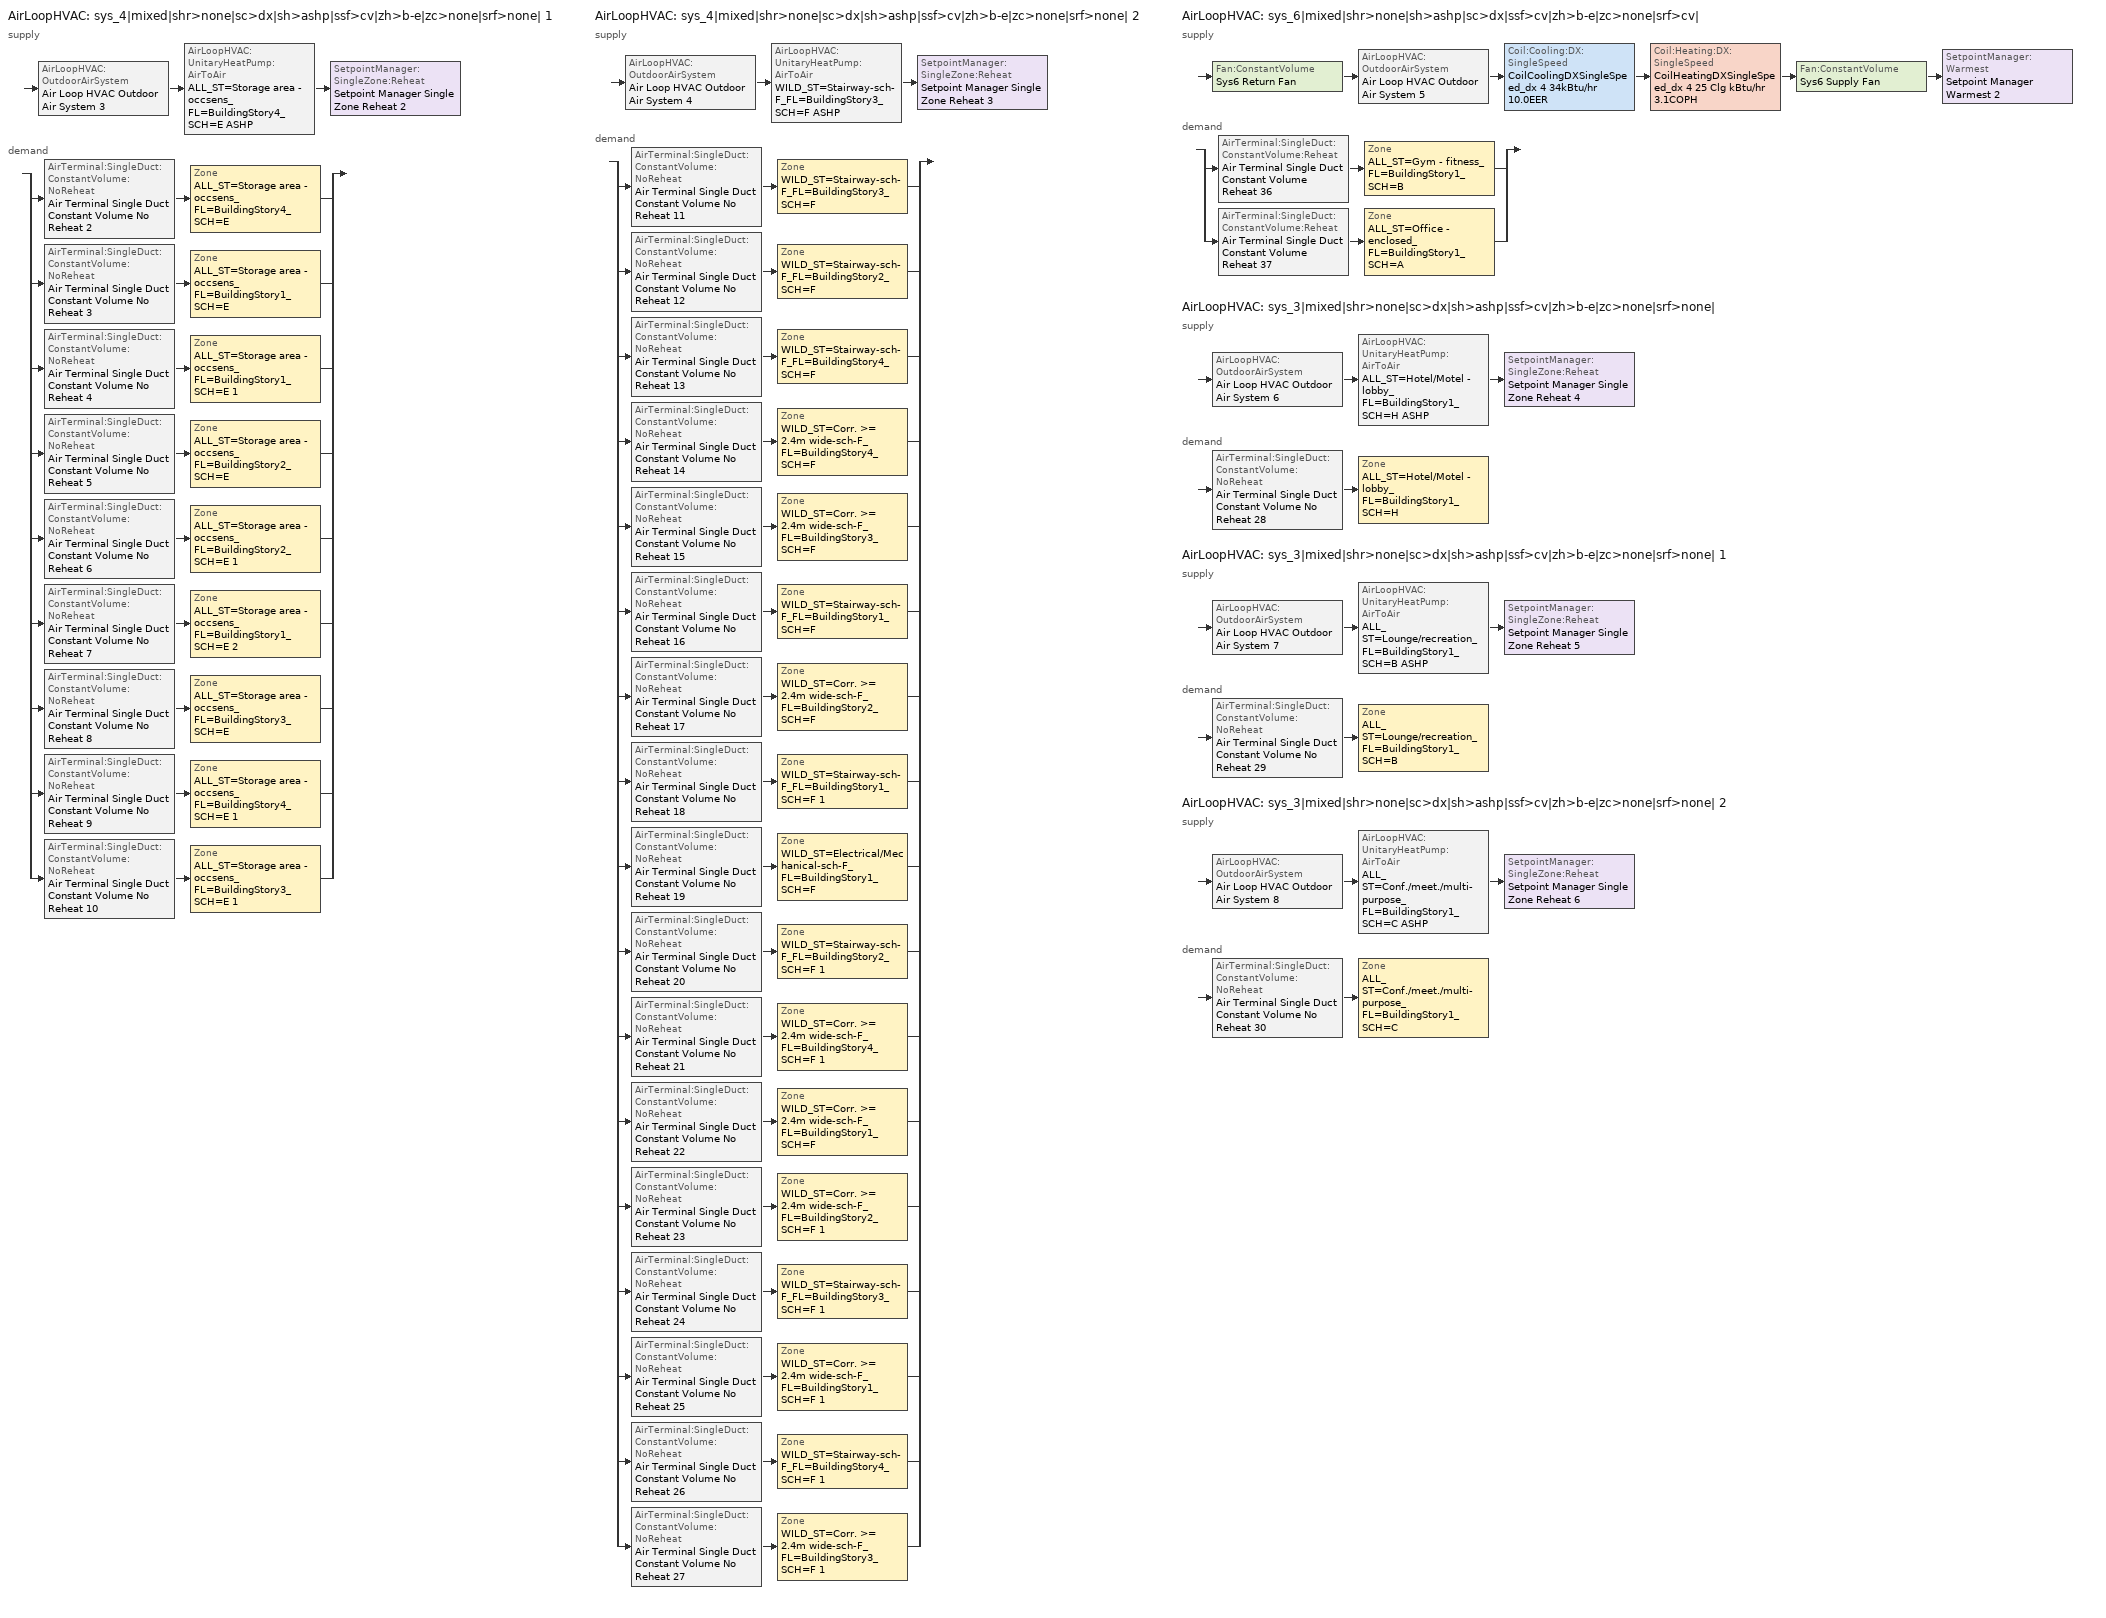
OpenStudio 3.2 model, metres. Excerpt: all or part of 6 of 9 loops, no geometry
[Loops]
AirLoopHVAC 'sys_4|mixed|shr>none|sc>dx|sh>ashp|ssf>cv|zh>b-e|zc>none|srf>none| 1'
 supply: AirLoopHVAC:OutdoorAirSystem 'Air Loop HVAC Outdoor Air System 3' > AirLoopHVAC:UnitaryHeatPump:AirToAir 'ALL_ST=Storage area - occsens_FL=BuildingStory4_SCH=E ASHP' > SetpointManager:SingleZone:Reheat 'Setpoint Manager Single Zone Reheat 2'
 demand: split
  | AirTerminal:SingleDuct:ConstantVolume:NoReheat 'Air Terminal Single Duct Constant Volume No Reheat 2' > Zone 'ALL_ST=Storage area - occsens_FL=BuildingStory4_SCH=E'
  | AirTerminal:SingleDuct:ConstantVolume:NoReheat 'Air Terminal Single Duct Constant Volume No Reheat 3' > Zone 'ALL_ST=Storage area - occsens_FL=BuildingStory1_SCH=E'
  | AirTerminal:SingleDuct:ConstantVolume:NoReheat 'Air Terminal Single Duct Constant Volume No Reheat 4' > Zone 'ALL_ST=Storage area - occsens_FL=BuildingStory1_SCH=E 1'
  | AirTerminal:SingleDuct:ConstantVolume:NoReheat 'Air Terminal Single Duct Constant Volume No Reheat 5' > Zone 'ALL_ST=Storage area - occsens_FL=BuildingStory2_SCH=E'
  | AirTerminal:SingleDuct:ConstantVolume:NoReheat 'Air Terminal Single Duct Constant Volume No Reheat 6' > Zone 'ALL_ST=Storage area - occsens_FL=BuildingStory2_SCH=E 1'
  | AirTerminal:SingleDuct:ConstantVolume:NoReheat 'Air Terminal Single Duct Constant Volume No Reheat 7' > Zone 'ALL_ST=Storage area - occsens_FL=BuildingStory1_SCH=E 2'
  | AirTerminal:SingleDuct:ConstantVolume:NoReheat 'Air Terminal Single Duct Constant Volume No Reheat 8' > Zone 'ALL_ST=Storage area - occsens_FL=BuildingStory3_SCH=E'
  | AirTerminal:SingleDuct:ConstantVolume:NoReheat 'Air Terminal Single Duct Constant Volume No Reheat 9' > Zone 'ALL_ST=Storage area - occsens_FL=BuildingStory4_SCH=E 1'
  | AirTerminal:SingleDuct:ConstantVolume:NoReheat 'Air Terminal Single Duct Constant Volume No Reheat 10' > Zone 'ALL_ST=Storage area - occsens_FL=BuildingStory3_SCH=E 1'
AirLoopHVAC 'sys_4|mixed|shr>none|sc>dx|sh>ashp|ssf>cv|zh>b-e|zc>none|srf>none| 2'
 supply: AirLoopHVAC:OutdoorAirSystem 'Air Loop HVAC Outdoor Air System 4' > AirLoopHVAC:UnitaryHeatPump:AirToAir 'WILD_ST=Stairway-sch-F_FL=BuildingStory3_SCH=F ASHP' > SetpointManager:SingleZone:Reheat 'Setpoint Manager Single Zone Reheat 3'
 demand: split
  | AirTerminal:SingleDuct:ConstantVolume:NoReheat 'Air Terminal Single Duct Constant Volume No Reheat 11' > Zone 'WILD_ST=Stairway-sch-F_FL=BuildingStory3_SCH=F'
  | AirTerminal:SingleDuct:ConstantVolume:NoReheat 'Air Terminal Single Duct Constant Volume No Reheat 12' > Zone 'WILD_ST=Stairway-sch-F_FL=BuildingStory2_SCH=F'
  | AirTerminal:SingleDuct:ConstantVolume:NoReheat 'Air Terminal Single Duct Constant Volume No Reheat 13' > Zone 'WILD_ST=Stairway-sch-F_FL=BuildingStory4_SCH=F'
  | AirTerminal:SingleDuct:ConstantVolume:NoReheat 'Air Terminal Single Duct Constant Volume No Reheat 14' > Zone 'WILD_ST=Corr. >= 2.4m wide-sch-F_FL=BuildingStory4_SCH=F'
  | AirTerminal:SingleDuct:ConstantVolume:NoReheat 'Air Terminal Single Duct Constant Volume No Reheat 15' > Zone 'WILD_ST=Corr. >= 2.4m wide-sch-F_FL=BuildingStory3_SCH=F'
  | AirTerminal:SingleDuct:ConstantVolume:NoReheat 'Air Terminal Single Duct Constant Volume No Reheat 16' > Zone 'WILD_ST=Stairway-sch-F_FL=BuildingStory1_SCH=F'
  | AirTerminal:SingleDuct:ConstantVolume:NoReheat 'Air Terminal Single Duct Constant Volume No Reheat 17' > Zone 'WILD_ST=Corr. >= 2.4m wide-sch-F_FL=BuildingStory2_SCH=F'
  | AirTerminal:SingleDuct:ConstantVolume:NoReheat 'Air Terminal Single Duct Constant Volume No Reheat 18' > Zone 'WILD_ST=Stairway-sch-F_FL=BuildingStory1_SCH=F 1'
  | AirTerminal:SingleDuct:ConstantVolume:NoReheat 'Air Terminal Single Duct Constant Volume No Reheat 19' > Zone 'WILD_ST=Electrical/Mechanical-sch-F_FL=BuildingStory1_SCH=F'
  | AirTerminal:SingleDuct:ConstantVolume:NoReheat 'Air Terminal Single Duct Constant Volume No Reheat 20' > Zone 'WILD_ST=Stairway-sch-F_FL=BuildingStory2_SCH=F 1'
  | AirTerminal:SingleDuct:ConstantVolume:NoReheat 'Air Terminal Single Duct Constant Volume No Reheat 21' > Zone 'WILD_ST=Corr. >= 2.4m wide-sch-F_FL=BuildingStory4_SCH=F 1'
  | AirTerminal:SingleDuct:ConstantVolume:NoReheat 'Air Terminal Single Duct Constant Volume No Reheat 22' > Zone 'WILD_ST=Corr. >= 2.4m wide-sch-F_FL=BuildingStory1_SCH=F'
  | AirTerminal:SingleDuct:ConstantVolume:NoReheat 'Air Terminal Single Duct Constant Volume No Reheat 23' > Zone 'WILD_ST=Corr. >= 2.4m wide-sch-F_FL=BuildingStory2_SCH=F 1'
  | AirTerminal:SingleDuct:ConstantVolume:NoReheat 'Air Terminal Single Duct Constant Volume No Reheat 24' > Zone 'WILD_ST=Stairway-sch-F_FL=BuildingStory3_SCH=F 1'
  | AirTerminal:SingleDuct:ConstantVolume:NoReheat 'Air Terminal Single Duct Constant Volume No Reheat 25' > Zone 'WILD_ST=Corr. >= 2.4m wide-sch-F_FL=BuildingStory1_SCH=F 1'
  | AirTerminal:SingleDuct:ConstantVolume:NoReheat 'Air Terminal Single Duct Constant Volume No Reheat 26' > Zone 'WILD_ST=Stairway-sch-F_FL=BuildingStory4_SCH=F 1'
  | AirTerminal:SingleDuct:ConstantVolume:NoReheat 'Air Terminal Single Duct Constant Volume No Reheat 27' > Zone 'WILD_ST=Corr. >= 2.4m wide-sch-F_FL=BuildingStory3_SCH=F 1'
AirLoopHVAC 'sys_6|mixed|shr>none|sh>ashp|sc>dx|ssf>cv|zh>b-e|zc>none|srf>cv|'
 supply: Fan:ConstantVolume 'Sys6 Return Fan' > AirLoopHVAC:OutdoorAirSystem 'Air Loop HVAC Outdoor Air System 5' > Coil:Cooling:DX:SingleSpeed 'CoilCoolingDXSingleSpeed_dx 4 34kBtu/hr 10.0EER' > Coil:Heating:DX:SingleSpeed 'CoilHeatingDXSingleSpeed_dx 4 25 Clg kBtu/hr 3.1COPH' > Fan:ConstantVolume 'Sys6 Supply Fan' > SetpointManager:Warmest 'Setpoint Manager Warmest 2'
 demand: split
  | AirTerminal:SingleDuct:ConstantVolume:Reheat 'Air Terminal Single Duct Constant Volume Reheat 36' > Zone 'ALL_ST=Gym - fitness_FL=BuildingStory1_SCH=B'
  | AirTerminal:SingleDuct:ConstantVolume:Reheat 'Air Terminal Single Duct Constant Volume Reheat 37' > Zone 'ALL_ST=Office - enclosed_FL=BuildingStory1_SCH=A'
AirLoopHVAC 'sys_3|mixed|shr>none|sc>dx|sh>ashp|ssf>cv|zh>b-e|zc>none|srf>none|'
 supply: AirLoopHVAC:OutdoorAirSystem 'Air Loop HVAC Outdoor Air System 6' > AirLoopHVAC:UnitaryHeatPump:AirToAir 'ALL_ST=Hotel/Motel - lobby_FL=BuildingStory1_SCH=H ASHP' > SetpointManager:SingleZone:Reheat 'Setpoint Manager Single Zone Reheat 4'
 demand: AirTerminal:SingleDuct:ConstantVolume:NoReheat 'Air Terminal Single Duct Constant Volume No Reheat 28' > Zone 'ALL_ST=Hotel/Motel - lobby_FL=BuildingStory1_SCH=H'
AirLoopHVAC 'sys_3|mixed|shr>none|sc>dx|sh>ashp|ssf>cv|zh>b-e|zc>none|srf>none| 1'
 supply: AirLoopHVAC:OutdoorAirSystem 'Air Loop HVAC Outdoor Air System 7' > AirLoopHVAC:UnitaryHeatPump:AirToAir 'ALL_ST=Lounge/recreation_FL=BuildingStory1_SCH=B ASHP' > SetpointManager:SingleZone:Reheat 'Setpoint Manager Single Zone Reheat 5'
 demand: AirTerminal:SingleDuct:ConstantVolume:NoReheat 'Air Terminal Single Duct Constant Volume No Reheat 29' > Zone 'ALL_ST=Lounge/recreation_FL=BuildingStory1_SCH=B'
AirLoopHVAC 'sys_3|mixed|shr>none|sc>dx|sh>ashp|ssf>cv|zh>b-e|zc>none|srf>none| 2'
 supply: AirLoopHVAC:OutdoorAirSystem 'Air Loop HVAC Outdoor Air System 8' > AirLoopHVAC:UnitaryHeatPump:AirToAir 'ALL_ST=Conf./meet./multi-purpose_FL=BuildingStory1_SCH=C ASHP' > SetpointManager:SingleZone:Reheat 'Setpoint Manager Single Zone Reheat 6'
 demand: AirTerminal:SingleDuct:ConstantVolume:NoReheat 'Air Terminal Single Duct Constant Volume No Reheat 30' > Zone 'ALL_ST=Conf./meet./multi-purpose_FL=BuildingStory1_SCH=C'
[Sizing:Zone] Zone Cooling Design Supply Air Temperature Input Method=TemperatureDifference; Zone Cooling Design Supply Air Temperature {C}=14; Zone Cooling Design Supply Air Temperature Difference {deltaC}=11; Zone Heating Design Supply Air Temperature Input Method=TemperatureDifference; Zone Heating Design Supply Air Temperature {C}=40; Zone Heating Design Supply Air Temperature Difference {deltaC}=21; Zone Cooling Design Supply Air Humidity Ratio {kg-H2O/kg-air}=0.0085; Zone Heating Design Supply Air Humidity Ratio {kg-H2O/kg-air}=0.008; Zone Heating Sizing Factor=1.3; Zone Cooling Sizing Factor=1; Cooling Design Air Flow Method=DesignDay; Heating Design Air Flow Method=DesignDay; Account for Dedicated Outdoor Air System=No; Dedicated Outdoor Air System Control Strategy=NeutralSupplyAir; Dedicated Outdoor Air Low Setpoint Temperature for Design {C}=autosize; Dedicated Outdoor Air High Setpoint Temperature for Design {C}=autosize
ALL_ST=Storage area - occsens_FL=BuildingStory4_SCH=E; ALL_ST=Office - enclosed_FL=BuildingStory1_SCH=A; ALL_ST=Storage area - occsens_FL=BuildingStory1_SCH=E; ALL_ST=Storage area - occsens_FL=BuildingStory1_SCH=E 1; ALL_ST=Storage area - occsens_FL=BuildingStory2_SCH=E; ALL_ST=Storage area - occsens_FL=BuildingStory2_SCH=E 1; ALL_ST=Hotel/Motel - lobby_FL=BuildingStory1_SCH=H; ALL_ST=Storage area - occsens_FL=BuildingStory1_SCH=E 2; ALL_ST=Lounge/recreation_FL=BuildingStory1_SCH=B; ALL_ST=Conf./meet./multi-purpose_FL=BuildingStory1_SCH=C; ALL_ST=Storage area - occsens_FL=BuildingStory3_SCH=E; ALL_ST=Storage area - occsens_FL=BuildingStory4_SCH=E 1; ALL_ST=Storage area - occsens_FL=BuildingStory3_SCH=E 1; ALL_ST=Gym - fitness_FL=BuildingStory1_SCH=B; WILD_ST=Stairway-sch-F_FL=BuildingStory3_SCH=F; WILD_ST=Stairway-sch-F_FL=BuildingStory2_SCH=F; WILD_ST=Stairway-sch-F_FL=BuildingStory4_SCH=F; WILD_ST=Corr. >= 2.4m wide-sch-F_FL=BuildingStory4_SCH=F; WILD_ST=Corr. >= 2.4m wide-sch-F_FL=BuildingStory3_SCH=F; WILD_ST=Stairway-sch-F_FL=BuildingStory1_SCH=F; WILD_ST=Corr. >= 2.4m wide-sch-F_FL=BuildingStory2_SCH=F; WILD_ST=Stairway-sch-F_FL=BuildingStory1_SCH=F 1; WILD_ST=Electrical/Mechanical-sch-F_FL=BuildingStory1_SCH=F; WILD_ST=Stairway-sch-F_FL=BuildingStory2_SCH=F 1; WILD_ST=Corr. >= 2.4m wide-sch-F_FL=BuildingStory4_SCH=F 1; WILD_ST=Corr. >= 2.4m wide-sch-F_FL=BuildingStory1_SCH=F; WILD_ST=Corr. >= 2.4m wide-sch-F_FL=BuildingStory2_SCH=F 1; WILD_ST=Stairway-sch-F_FL=BuildingStory3_SCH=F 1; WILD_ST=Corr. >= 2.4m wide-sch-F_FL=BuildingStory1_SCH=F 1; WILD_ST=Stairway-sch-F_FL=BuildingStory4_SCH=F 1; WILD_ST=Corr. >= 2.4m wide-sch-F_FL=BuildingStory3_SCH=F 1
[Zone equipment]
ALL_ST=Storage area - occsens_FL=BuildingStory4_SCH=E: Zone HVAC Baseboard Convective Electric 37, Air Terminal Single Duct Constant Volume No Reheat 2
ALL_ST=Office - enclosed_FL=BuildingStory1_SCH=A: Zone HVAC Baseboard Convective Electric 64, Air Terminal Single Duct Constant Volume Reheat 37
ALL_ST=Storage area - occsens_FL=BuildingStory1_SCH=E: Zone HVAC Baseboard Convective Electric 38, Air Terminal Single Duct Constant Volume No Reheat 3
ALL_ST=Storage area - occsens_FL=BuildingStory1_SCH=E 1: Zone HVAC Baseboard Convective Electric 39, Air Terminal Single Duct Constant Volume No Reheat 4
ALL_ST=Storage area - occsens_FL=BuildingStory2_SCH=E: Zone HVAC Baseboard Convective Electric 40, Air Terminal Single Duct Constant Volume No Reheat 5
ALL_ST=Storage area - occsens_FL=BuildingStory2_SCH=E 1: Zone HVAC Baseboard Convective Electric 41, Air Terminal Single Duct Constant Volume No Reheat 6
ALL_ST=Hotel/Motel - lobby_FL=BuildingStory1_SCH=H: Zone HVAC Baseboard Convective Electric 65, Air Terminal Single Duct Constant Volume No Reheat 28
ALL_ST=Storage area - occsens_FL=BuildingStory1_SCH=E 2: Zone HVAC Baseboard Convective Electric 42, Air Terminal Single Duct Constant Volume No Reheat 7
ALL_ST=Lounge/recreation_FL=BuildingStory1_SCH=B: Zone HVAC Baseboard Convective Electric 66, Air Terminal Single Duct Constant Volume No Reheat 29
ALL_ST=Conf./meet./multi-purpose_FL=BuildingStory1_SCH=C: Zone HVAC Baseboard Convective Electric 67, Air Terminal Single Duct Constant Volume No Reheat 30
ALL_ST=Storage area - occsens_FL=BuildingStory3_SCH=E: Zone HVAC Baseboard Convective Electric 43, Air Terminal Single Duct Constant Volume No Reheat 8
ALL_ST=Storage area - occsens_FL=BuildingStory4_SCH=E 1: Zone HVAC Baseboard Convective Electric 44, Air Terminal Single Duct Constant Volume No Reheat 9
ALL_ST=Storage area - occsens_FL=BuildingStory3_SCH=E 1: Zone HVAC Baseboard Convective Electric 45, Air Terminal Single Duct Constant Volume No Reheat 10
ALL_ST=Gym - fitness_FL=BuildingStory1_SCH=B: Zone HVAC Baseboard Convective Electric 63, Air Terminal Single Duct Constant Volume Reheat 36
WILD_ST=Stairway-sch-F_FL=BuildingStory3_SCH=F: Zone HVAC Baseboard Convective Electric 46, Air Terminal Single Duct Constant Volume No Reheat 11
WILD_ST=Stairway-sch-F_FL=BuildingStory2_SCH=F: Zone HVAC Baseboard Convective Electric 47, Air Terminal Single Duct Constant Volume No Reheat 12
WILD_ST=Stairway-sch-F_FL=BuildingStory4_SCH=F: Zone HVAC Baseboard Convective Electric 48, Air Terminal Single Duct Constant Volume No Reheat 13
WILD_ST=Corr. >= 2.4m wide-sch-F_FL=BuildingStory4_SCH=F: Zone HVAC Baseboard Convective Electric 49, Air Terminal Single Duct Constant Volume No Reheat 14
WILD_ST=Corr. >= 2.4m wide-sch-F_FL=BuildingStory3_SCH=F: Zone HVAC Baseboard Convective Electric 50, Air Terminal Single Duct Constant Volume No Reheat 15
WILD_ST=Stairway-sch-F_FL=BuildingStory1_SCH=F: Zone HVAC Baseboard Convective Electric 51, Air Terminal Single Duct Constant Volume No Reheat 16
WILD_ST=Corr. >= 2.4m wide-sch-F_FL=BuildingStory2_SCH=F: Zone HVAC Baseboard Convective Electric 52, Air Terminal Single Duct Constant Volume No Reheat 17
WILD_ST=Stairway-sch-F_FL=BuildingStory1_SCH=F 1: Zone HVAC Baseboard Convective Electric 53, Air Terminal Single Duct Constant Volume No Reheat 18
WILD_ST=Electrical/Mechanical-sch-F_FL=BuildingStory1_SCH=F: Zone HVAC Baseboard Convective Electric 54, Air Terminal Single Duct Constant Volume No Reheat 19
WILD_ST=Stairway-sch-F_FL=BuildingStory2_SCH=F 1: Zone HVAC Baseboard Convective Electric 55, Air Terminal Single Duct Constant Volume No Reheat 20
WILD_ST=Corr. >= 2.4m wide-sch-F_FL=BuildingStory4_SCH=F 1: Zone HVAC Baseboard Convective Electric 56, Air Terminal Single Duct Constant Volume No Reheat 21
WILD_ST=Corr. >= 2.4m wide-sch-F_FL=BuildingStory1_SCH=F: Zone HVAC Baseboard Convective Electric 57, Air Terminal Single Duct Constant Volume No Reheat 22
WILD_ST=Corr. >= 2.4m wide-sch-F_FL=BuildingStory2_SCH=F 1: Zone HVAC Baseboard Convective Electric 58, Air Terminal Single Duct Constant Volume No Reheat 23
WILD_ST=Stairway-sch-F_FL=BuildingStory3_SCH=F 1: Zone HVAC Baseboard Convective Electric 59, Air Terminal Single Duct Constant Volume No Reheat 24
WILD_ST=Corr. >= 2.4m wide-sch-F_FL=BuildingStory1_SCH=F 1: Zone HVAC Baseboard Convective Electric 60, Air Terminal Single Duct Constant Volume No Reheat 25
WILD_ST=Stairway-sch-F_FL=BuildingStory4_SCH=F 1: Zone HVAC Baseboard Convective Electric 61, Air Terminal Single Duct Constant Volume No Reheat 26
WILD_ST=Corr. >= 2.4m wide-sch-F_FL=BuildingStory3_SCH=F 1: Zone HVAC Baseboard Convective Electric 62, Air Terminal Single Duct Constant Volume No Reheat 27
[AirLoopHVAC] Design Supply Air Flow Rate {m3/s}=autosize; Design Return Air Flow Fraction of Supply Air Flow=1
Name | Availability Schedule
sys_4|mixed|shr>none|sc>dx|sh>ashp|ssf>cv|zh>b-e|zc>none|srf>none| 1 | sys_4|mixed|shr>none|sc>dx|sh>ashp|ssf>cv|zh>b-e|zc>none|srf>none| 1 Occ Sch
sys_4|mixed|shr>none|sc>dx|sh>ashp|ssf>cv|zh>b-e|zc>none|srf>none| 2 | sys_4|mixed|shr>none|sc>dx|sh>ashp|ssf>cv|zh>b-e|zc>none|srf>none| 2 Occ Sch
sys_6|mixed|shr>none|sh>ashp|sc>dx|ssf>cv|zh>b-e|zc>none|srf>cv| | sys_6|mixed|shr>none|sh>ashp|sc>dx|ssf>cv|zh>b-e|zc>none|srf>cv| Occ Sch
sys_3|mixed|shr>none|sc>dx|sh>ashp|ssf>cv|zh>b-e|zc>none|srf>none| | sys_3|mixed|shr>none|sc>dx|sh>ashp|ssf>cv|zh>b-e|zc>none|srf>none| Occ Sch
sys_3|mixed|shr>none|sc>dx|sh>ashp|ssf>cv|zh>b-e|zc>none|srf>none| 1 | sys_3|mixed|shr>none|sc>dx|sh>ashp|ssf>cv|zh>b-e|zc>none|srf>none| 1 Occ Sch
sys_3|mixed|shr>none|sc>dx|sh>ashp|ssf>cv|zh>b-e|zc>none|srf>none| 2 | sys_3|mixed|shr>none|sc>dx|sh>ashp|ssf>cv|zh>b-e|zc>none|srf>none| 2 Occ Sch
[Sizing:System] Type of Load to Size On=Sensible; Design Outdoor Air Flow Rate {m3/s}=Autosize; Preheat Design Temperature {C}=7; Preheat Design Humidity Ratio {kg-H2O/kg-Air}=0.008; Precool Design Humidity Ratio {kg-H2O/kg-Air}=0.008; Central Cooling Design Supply Air Temperature {C}=13; Sizing Option=NonCoincident; 100% Outdoor Air in Cooling=No; 100% Outdoor Air in Heating=No; Central Cooling Design Supply Air Humidity Ratio {kg-H2O/kg-Air}=0.0085; Central Heating Design Supply Air Humidity Ratio {kg-H2O/kg-Air}=0.008; Cooling Design Air Flow Method=DesignDay; Cooling Design Air Flow Rate {m3/s}=0; Heating Design Air Flow Method=DesignDay; Heating Design Air Flow Rate {m3/s}=0; System Outdoor Air Method=ZoneSum; Zone Maximum Outdoor Air Fraction=1; Cooling Supply Air Flow Rate Per Floor Area {m3/s-m2}=0.00996765; Cooling Fraction of Autosized Cooling Supply Air Flow Rate=1; Cooling Supply Air Flow Rate Per Unit Cooling Capacity {m3/s-W}=3.94755e-05; Heating Supply Air Flow Rate Per Floor Area {m3/s-m2}=0.00996765; Heating Fraction of Autosized Heating Supply Air Flow Rate=1; Heating Fraction of Autosized Cooling Supply Air Flow Rate=1; Heating Supply Air Flow Rate Per Unit Heating Capacity {m3/s-W}=3.15882e-05; Cooling Design Capacity Method=CoolingDesignCapacity; Cooling Design Capacity {W}=autosize; Cooling Design Capacity Per Floor Area {W/m2}=234.7; Fraction of Autosized Cooling Design Capacity=1; Heating Design Capacity Method=HeatingDesignCapacity; Heating Design Capacity {W}=autosize; Heating Design Capacity Per Floor Area {W/m2}=157; Fraction of Autosized Heating Design Capacity=1; Central Cooling Capacity Control Method=OnOff
Name | Central Heating Maximum System Air Flow Ratio | Precool Design Temperature {C} | Central Heating Design Supply Air Temperature {C}
sys_4|mixed|shr>none|sc>dx|sh>ashp|ssf>cv|zh>b-e|zc>none|srf>none| 1; sys_4|mixed|shr>none|sc>dx|sh>ashp|ssf>cv|zh>b-e|zc>none|srf>none| 2; sys_3|mixed|shr>none|sc>dx|sh>ashp|ssf>cv|zh>b-e|zc>none|srf>none|; sys_3|mixed|shr>none|sc>dx|sh>ashp|ssf>cv|zh>b-e|zc>none|srf>none| 1; sys_3|mixed|shr>none|sc>dx|sh>ashp|ssf>cv|zh>b-e|zc>none|srf>none| 2 | 1 | 13 | 43
sys_6|mixed|shr>none|sh>ashp|sc>dx|ssf>cv|zh>b-e|zc>none|srf>cv| | 0.3 | 12.8 | 13.1
[Fan:ConstantVolume] Availability Schedule=Always On Discrete; Fan Total Efficiency=0.39975; Pressure Rise {Pa}=640; Maximum Flow Rate {m3/s}=AutoSize; Motor Efficiency=0.615
Sys6 Supply Fan; Sys6 Return Fan
[Coil:Heating:DX:SingleSpeed] Availability Schedule=Always On Discrete; Rated Air Flow Rate {m3/s}=Autosize; Rated Supply Fan Power Per Volume Flow Rate {W/(m3/s)}=773.3; Total Heating Capacity Function of Temperature Curve=DXHEAT-NECB2011-REF-CAPFT; Total Heating Capacity Function of Flow Fraction Curve=DXHEAT-NECB2011-REF-CAPFFLOW; Energy Input Ratio Function of Temperature Curve=DXHEAT-NECB2011-REF-EIRFT; Energy Input Ratio Function of Flow Fraction Curve=DXHEAT-NECB2011-REF-EIRFFLOW; Part Load Fraction Correlation Curve=DXHEAT-NECB2011-REF-PLFFPLR; Minimum Outdoor Dry-Bulb Temperature for Compressor Operation {C}=-10; Defrost Strategy=Resistive; Defrost Control=Timed; Defrost Time Period Fraction=0.166667; Resistive Defrost Heater Capacity {W}=2000
Name | Rated Total Heating Capacity {W} | Rated COP {W/W}
CoilHeatingDXSingleSpeed_dx 2 49 Clg kBtu/hr 3.1COPH | 14401.1 | 3.31474
CoilHeatingDXSingleSpeed_dx 3 105 Clg kBtu/hr 3.3COPH | 30726.9 | 3.55581
CoilHeatingDXSingleSpeed_dx 4 25 Clg kBtu/hr 3.1COPH | 7231.13 | 3.30352
CoilHeatingDXSingleSpeed_dx 5 15 Clg kBtu/hr 3.1COPH | 4469.75 | 3.2992
CoilHeatingDXSingleSpeed_dx 6 21 Clg kBtu/hr 3.1COPH | 6138.29 | 3.30181
CoilHeatingDXSingleSpeed_dx 7 13 Clg kBtu/hr 3.1COPH | 3667.49 | 3.29794
[Coil:Cooling:DX:SingleSpeed] Availability Schedule=Always On Discrete; Rated Total Cooling Capacity {W}=autosize; Rated Sensible Heat Ratio=autosize; Rated Air Flow Rate {m3/s}=autosize; Rated Evaporator Fan Power Per Volume Flow Rate {W/(m3/s)}=773.3; Total Cooling Capacity Function of Temperature Curve=DXCOOL-NECB2011-REF-CAPFT; Total Cooling Capacity Function of Flow Fraction Curve=DXCOOL-NECB2011-REF-CAPFFLOW; Energy Input Ratio Function of Temperature Curve=DXCOOL-NECB2011-REF-COOLEIRFT; Energy Input Ratio Function of Flow Fraction Curve=DXCOOL-NECB2011-REF-COOLEIRFFLOW; Part Load Fraction Correlation Curve=DXCOOL-NECB2011-REF-COOLPLFFPLR; Minimum Outdoor Dry-Bulb Temperature for Compressor Operation {C}=-25; Condenser Type=AirCooled; Evaporative Condenser Effectiveness=0; Evaporative Condenser Air Flow Rate {m3/s}=Autosize; Evaporative Condenser Pump Rated Power Consumption {W}=Autosize; Crankcase Heater Capacity {W}=0; Maximum Outdoor Dry-Bulb Temperature for Crankcase Heater Operation {C}=0; Basin Heater Capacity {W/K}=0; Basin Heater Setpoint Temperature {C}=10
Name | Rated COP {W/W}
CoilCoolingDXSingleSpeed_dx 2 68kBtu/hr 9.08EER | 3.15956
CoilCoolingDXSingleSpeed_dx 3 145kBtu/hr 8.72EER | 3.0397
CoilCoolingDXSingleSpeed_dx 4 34kBtu/hr 10.0EER; CoilCoolingDXSingleSpeed_dx 5 21kBtu/hr 10.0EER; CoilCoolingDXSingleSpeed_dx 6 29kBtu/hr 10.0EER; CoilCoolingDXSingleSpeed_dx 7 17kBtu/hr 10.0EER | 3.46588
[Controller:OutdoorAir] Minimum Outdoor Air Flow Rate {m3/s}=autosize; Maximum Outdoor Air Flow Rate {m3/s}=Autosize; Economizer Control Action Type=ModulateFlow; Lockout Type=NoLockout; Minimum Limit Type=FixedMinimum; High Humidity Control=No; Heat Recovery Bypass Control Type=BypassWhenWithinEconomizerLimits
Name | Economizer Control Type | Economizer Maximum Limit Dry-Bulb Temperature {C} | Economizer Maximum Limit Enthalpy {J/kg} | Economizer Minimum Limit Dry-Bulb Temperature {C} | Minimum Outdoor Air Schedule | Controller Mechanical Ventilation
Controller Outdoor Air 3 | NoEconomizer | 28 | 64000 | -100 | sys_4|mixed|shr>none|sc>dx|sh>ashp|ssf>cv|zh>b-e|zc>none|srf>none| 1 Occ Sch | Controller Mechanical Ventilation 3
Controller Outdoor Air 4 | DifferentialEnthalpy |  |  |  | sys_4|mixed|shr>none|sc>dx|sh>ashp|ssf>cv|zh>b-e|zc>none|srf>none| 2 Occ Sch | Controller Mechanical Ventilation 4
Controller Outdoor Air 5 | NoEconomizer | 28 | 64000 | -100 | sys_6|mixed|shr>none|sh>ashp|sc>dx|ssf>cv|zh>b-e|zc>none|srf>cv| Occ Sch | Controller Mechanical Ventilation 5
Controller Outdoor Air 6 | NoEconomizer | 28 | 64000 | -100 | sys_3|mixed|shr>none|sc>dx|sh>ashp|ssf>cv|zh>b-e|zc>none|srf>none| Occ Sch | Controller Mechanical Ventilation 6
Controller Outdoor Air 7 | NoEconomizer | 28 | 64000 | -100 | sys_3|mixed|shr>none|sc>dx|sh>ashp|ssf>cv|zh>b-e|zc>none|srf>none| 1 Occ Sch | Controller Mechanical Ventilation 7
Controller Outdoor Air 8 | NoEconomizer | 28 | 64000 | -100 | sys_3|mixed|shr>none|sc>dx|sh>ashp|ssf>cv|zh>b-e|zc>none|srf>none| 2 Occ Sch | Controller Mechanical Ventilation 8
[Controller:MechanicalVentilation] Availability Schedule=Always On Discrete; System Outdoor Air Method=ZoneSum
Controller Mechanical Ventilation 3; Controller Mechanical Ventilation 4; Controller Mechanical Ventilation 5; Controller Mechanical Ventilation 6; Controller Mechanical Ventilation 7; Controller Mechanical Ventilation 8
[AirLoopHVAC:OutdoorAirSystem]
Name | Controller
Air Loop HVAC Outdoor Air System 3 | Controller Outdoor Air 3
Air Loop HVAC Outdoor Air System 4 | Controller Outdoor Air 4
Air Loop HVAC Outdoor Air System 5 | Controller Outdoor Air 5
Air Loop HVAC Outdoor Air System 6 | Controller Outdoor Air 6
Air Loop HVAC Outdoor Air System 7 | Controller Outdoor Air 7
Air Loop HVAC Outdoor Air System 8 | Controller Outdoor Air 8
[SetpointManager:Warmest]
Setpoint Manager Warmest 2: Control Variable=Temperature; Minimum Setpoint Temperature {C}=13; Maximum Setpoint Temperature {C}=24; Strategy=MaximumTemperature
[ZoneHVAC:Baseboard:Convective:Electric] Availability Schedule=Always On Discrete; Nominal Capacity {W}=autosize; Efficiency=1
Zone HVAC Baseboard Convective Electric 37; Zone HVAC Baseboard Convective Electric 38; Zone HVAC Baseboard Convective Electric 39; Zone HVAC Baseboard Convective Electric 40; Zone HVAC Baseboard Convective Electric 41; Zone HVAC Baseboard Convective Electric 42; Zone HVAC Baseboard Convective Electric 43; Zone HVAC Baseboard Convective Electric 44; Zone HVAC Baseboard Convective Electric 45; Zone HVAC Baseboard Convective Electric 46; Zone HVAC Baseboard Convective Electric 47; Zone HVAC Baseboard Convective Electric 48; Zone HVAC Baseboard Convective Electric 49; Zone HVAC Baseboard Convective Electric 50; Zone HVAC Baseboard Convective Electric 51; Zone HVAC Baseboard Convective Electric 52; Zone HVAC Baseboard Convective Electric 53; Zone HVAC Baseboard Convective Electric 54; Zone HVAC Baseboard Convective Electric 55; Zone HVAC Baseboard Convective Electric 56; Zone HVAC Baseboard Convective Electric 57; Zone HVAC Baseboard Convective Electric 58; Zone HVAC Baseboard Convective Electric 59; Zone HVAC Baseboard Convective Electric 60; Zone HVAC Baseboard Convective Electric 61; Zone HVAC Baseboard Convective Electric 62; Zone HVAC Baseboard Convective Electric 63; Zone HVAC Baseboard Convective Electric 64; Zone HVAC Baseboard Convective Electric 65; Zone HVAC Baseboard Convective Electric 66; Zone HVAC Baseboard Convective Electric 67
[Coil:Heating:Gas] Availability Schedule=Always On Discrete; Gas Burner Efficiency=0.924; Nominal Capacity {W}=AutoSize; Parasitic Electric Load {W}=0; Part Load Fraction Correlation Curve=FURNACE-EFFPLR-NECB2011; Parasitic Gas Load {W}=0
Coil Heating Gas 37; Coil Heating Gas 38; Coil Heating Gas 39; Coil Heating Gas 40; Coil Heating Gas 41; Coil Heating Gas 42; Coil Heating Gas 43
[AirTerminal:SingleDuct:ConstantVolume:Reheat] Availability Schedule=Always On Discrete; Maximum Air Flow Rate {m3/s}=autosize; Maximum Hot Water or Steam Flow Rate {m3/s}=autosize; Minimum Hot Water or Steam Flow Rate {m3/s}=0; Convergence Tolerance=0.001; Maximum Reheat Air Temperature {C}=35
Name | Reheat Coil
Air Terminal Single Duct Constant Volume Reheat 36 | Coil Heating Gas 39
Air Terminal Single Duct Constant Volume Reheat 37 | Coil Heating Gas 40
[Fan:OnOff] Availability Schedule=Always On Discrete; Fan Total Efficiency=0.39975; Pressure Rise {Pa}=622.722; Maximum Flow Rate {m3/s}=autosize; Motor Efficiency=0.615; Motor In Airstream Fraction=1
Name | Fan Power Ratio Function of Speed Ratio Curve | Fan Efficiency Ratio Function of Speed Ratio Curve
Fan On Off 2 | Fan On Off Power Curve 1 | Fan On Off Efficiency Curve 1
Fan On Off 3 | Fan On Off Power Curve 2 | Fan On Off Efficiency Curve 2
Fan On Off 4 | Fan On Off Power Curve 3 | Fan On Off Efficiency Curve 3
Fan On Off 5 | Fan On Off Power Curve 4 | Fan On Off Efficiency Curve 4
Fan On Off 6 | Fan On Off Power Curve 5 | Fan On Off Efficiency Curve 5
[AirLoopHVAC:UnitaryHeatPump:AirToAir] Availability Schedule=Always On Discrete; Supply Air Flow Rate During Cooling Operation {m3/s}=Autosize; Supply Air Flow Rate During Heating Operation {m3/s}=Autosize; Maximum Supply Air Temperature from Supplemental Heater {C}=Autosize
Name | Controlling Zone or Thermostat Location | Supply Air Fan | Heating Coil | Cooling Coil | Supplemental Heating Coil | Supply Air Fan Operating Mode Schedule
ALL_ST=Storage area - occsens_FL=BuildingStory4_SCH=E ASHP | ALL_ST=Storage area - occsens_FL=BuildingStory4_SCH=E | Fan On Off 2 | CoilHeatingDXSingleSpeed_dx 2 49 Clg kBtu/hr 3.1COPH | CoilCoolingDXSingleSpeed_dx 2 68kBtu/hr 9.08EER | Coil Heating Gas 37 | sys_4|mixed|shr>none|sc>dx|sh>ashp|ssf>cv|zh>b-e|zc>none|srf>none| 1 Occ Sch
WILD_ST=Stairway-sch-F_FL=BuildingStory3_SCH=F ASHP | WILD_ST=Stairway-sch-F_FL=BuildingStory3_SCH=F | Fan On Off 3 | CoilHeatingDXSingleSpeed_dx 3 105 Clg kBtu/hr 3.3COPH | CoilCoolingDXSingleSpeed_dx 3 145kBtu/hr 8.72EER | Coil Heating Gas 38 | sys_4|mixed|shr>none|sc>dx|sh>ashp|ssf>cv|zh>b-e|zc>none|srf>none| 2 Occ Sch
ALL_ST=Hotel/Motel - lobby_FL=BuildingStory1_SCH=H ASHP | ALL_ST=Hotel/Motel - lobby_FL=BuildingStory1_SCH=H | Fan On Off 4 | CoilHeatingDXSingleSpeed_dx 5 15 Clg kBtu/hr 3.1COPH | CoilCoolingDXSingleSpeed_dx 5 21kBtu/hr 10.0EER | Coil Heating Gas 41 | sys_3|mixed|shr>none|sc>dx|sh>ashp|ssf>cv|zh>b-e|zc>none|srf>none| Occ Sch
ALL_ST=Lounge/recreation_FL=BuildingStory1_SCH=B ASHP | ALL_ST=Lounge/recreation_FL=BuildingStory1_SCH=B | Fan On Off 5 | CoilHeatingDXSingleSpeed_dx 6 21 Clg kBtu/hr 3.1COPH | CoilCoolingDXSingleSpeed_dx 6 29kBtu/hr 10.0EER | Coil Heating Gas 42 | sys_3|mixed|shr>none|sc>dx|sh>ashp|ssf>cv|zh>b-e|zc>none|srf>none| 1 Occ Sch
ALL_ST=Conf./meet./multi-purpose_FL=BuildingStory1_SCH=C ASHP | ALL_ST=Conf./meet./multi-purpose_FL=BuildingStory1_SCH=C | Fan On Off 6 | CoilHeatingDXSingleSpeed_dx 7 13 Clg kBtu/hr 3.1COPH | CoilCoolingDXSingleSpeed_dx 7 17kBtu/hr 10.0EER | Coil Heating Gas 43 | sys_3|mixed|shr>none|sc>dx|sh>ashp|ssf>cv|zh>b-e|zc>none|srf>none| 2 Occ Sch
[SetpointManager:SingleZone:Reheat] Minimum Supply Air Temperature {C}=13; Maximum Supply Air Temperature {C}=43
Name | Control Zone
Setpoint Manager Single Zone Reheat 2 | ALL_ST=Storage area - occsens_FL=BuildingStory4_SCH=E
Setpoint Manager Single Zone Reheat 3 | WILD_ST=Stairway-sch-F_FL=BuildingStory3_SCH=F
Setpoint Manager Single Zone Reheat 4 | ALL_ST=Hotel/Motel - lobby_FL=BuildingStory1_SCH=H
Setpoint Manager Single Zone Reheat 5 | ALL_ST=Lounge/recreation_FL=BuildingStory1_SCH=B
Setpoint Manager Single Zone Reheat 6 | ALL_ST=Conf./meet./multi-purpose_FL=BuildingStory1_SCH=C
[AirTerminal:SingleDuct:ConstantVolume:NoReheat] Availability Schedule=Always On Discrete; Maximum Air Flow Rate {m3/s}=AutoSize
Air Terminal Single Duct Constant Volume No Reheat 2; Air Terminal Single Duct Constant Volume No Reheat 3; Air Terminal Single Duct Constant Volume No Reheat 4; Air Terminal Single Duct Constant Volume No Reheat 5; Air Terminal Single Duct Constant Volume No Reheat 6; Air Terminal Single Duct Constant Volume No Reheat 7; Air Terminal Single Duct Constant Volume No Reheat 8; Air Terminal Single Duct Constant Volume No Reheat 9; Air Terminal Single Duct Constant Volume No Reheat 10; Air Terminal Single Duct Constant Volume No Reheat 11; Air Terminal Single Duct Constant Volume No Reheat 12; Air Terminal Single Duct Constant Volume No Reheat 13; Air Terminal Single Duct Constant Volume No Reheat 14; Air Terminal Single Duct Constant Volume No Reheat 15; Air Terminal Single Duct Constant Volume No Reheat 16; Air Terminal Single Duct Constant Volume No Reheat 17; Air Terminal Single Duct Constant Volume No Reheat 18; Air Terminal Single Duct Constant Volume No Reheat 19; Air Terminal Single Duct Constant Volume No Reheat 20; Air Terminal Single Duct Constant Volume No Reheat 21; Air Terminal Single Duct Constant Volume No Reheat 22; Air Terminal Single Duct Constant Volume No Reheat 23; Air Terminal Single Duct Constant Volume No Reheat 24; Air Terminal Single Duct Constant Volume No Reheat 25; Air Terminal Single Duct Constant Volume No Reheat 26; Air Terminal Single Duct Constant Volume No Reheat 27; Air Terminal Single Duct Constant Volume No Reheat 28; Air Terminal Single Duct Constant Volume No Reheat 29; Air Terminal Single Duct Constant Volume No Reheat 30
[Schedule:Ruleset]
Name | Default Day Schedule | Summer Design Day Schedule | Winter Design Day Schedule
sys_3|mixed|shr>none|sc>dx|sh>ashp|ssf>cv|zh>b-e|zc>none|srf>none| Occ Sch | sys_3|mixed|shr>none|sc>dx|sh>ashp|ssf>cv|zh>b-e|zc>none|srf>none| Occ Sch Default | sys_3|mixed|shr>none|sc>dx|sh>ashp|ssf>cv|zh>b-e|zc>none|srf>none| Occ Sch Summer Design Day | sys_3|mixed|shr>none|sc>dx|sh>ashp|ssf>cv|zh>b-e|zc>none|srf>none| Occ Sch Winter Design Day
sys_3|mixed|shr>none|sc>dx|sh>ashp|ssf>cv|zh>b-e|zc>none|srf>none| 1 Occ Sch | sys_3|mixed|shr>none|sc>dx|sh>ashp|ssf>cv|zh>b-e|zc>none|srf>none| 1 Occ Sch Default | sys_3|mixed|shr>none|sc>dx|sh>ashp|ssf>cv|zh>b-e|zc>none|srf>none| 1 Occ Sch Summer Design Day | sys_3|mixed|shr>none|sc>dx|sh>ashp|ssf>cv|zh>b-e|zc>none|srf>none| 1 Occ Sch Winter Design Day
sys_3|mixed|shr>none|sc>dx|sh>ashp|ssf>cv|zh>b-e|zc>none|srf>none| 2 Occ Sch | sys_3|mixed|shr>none|sc>dx|sh>ashp|ssf>cv|zh>b-e|zc>none|srf>none| 2 Occ Sch Default | sys_3|mixed|shr>none|sc>dx|sh>ashp|ssf>cv|zh>b-e|zc>none|srf>none| 2 Occ Sch Summer Design Day | sys_3|mixed|shr>none|sc>dx|sh>ashp|ssf>cv|zh>b-e|zc>none|srf>none| 2 Occ Sch Winter Design Day
sys_4|mixed|shr>none|sc>dx|sh>ashp|ssf>cv|zh>b-e|zc>none|srf>none| 1 Occ Sch | sys_4|mixed|shr>none|sc>dx|sh>ashp|ssf>cv|zh>b-e|zc>none|srf>none| 1 Occ Sch Default | sys_4|mixed|shr>none|sc>dx|sh>ashp|ssf>cv|zh>b-e|zc>none|srf>none| 1 Occ Sch Summer Design Day | sys_4|mixed|shr>none|sc>dx|sh>ashp|ssf>cv|zh>b-e|zc>none|srf>none| 1 Occ Sch Winter Design Day
sys_4|mixed|shr>none|sc>dx|sh>ashp|ssf>cv|zh>b-e|zc>none|srf>none| 2 Occ Sch | sys_4|mixed|shr>none|sc>dx|sh>ashp|ssf>cv|zh>b-e|zc>none|srf>none| 2 Occ Sch Default | sys_4|mixed|shr>none|sc>dx|sh>ashp|ssf>cv|zh>b-e|zc>none|srf>none| 2 Occ Sch Summer Design Day | sys_4|mixed|shr>none|sc>dx|sh>ashp|ssf>cv|zh>b-e|zc>none|srf>none| 2 Occ Sch Winter Design Day
sys_6|mixed|shr>none|sh>ashp|sc>dx|ssf>cv|zh>b-e|zc>none|srf>cv| Occ Sch | sys_6|mixed|shr>none|sh>ashp|sc>dx|ssf>cv|zh>b-e|zc>none|srf>cv| Occ Sch Default | sys_6|mixed|shr>none|sh>ashp|sc>dx|ssf>cv|zh>b-e|zc>none|srf>cv| Occ Sch Summer Design Day | sys_6|mixed|shr>none|sh>ashp|sc>dx|ssf>cv|zh>b-e|zc>none|srf>cv| Occ Sch Winter Design Day
[Schedule:Day]
sys_3|mixed|shr>none|sc>dx|sh>ashp|ssf>cv|zh>b-e|zc>none|srf>none| Occ Sch Default; sys_3|mixed|shr>none|sc>dx|sh>ashp|ssf>cv|zh>b-e|zc>none|srf>none| Occ Sch Winter Design Day; sys_3|mixed|shr>none|sc>dx|sh>ashp|ssf>cv|zh>b-e|zc>none|srf>none| Occ Sch Summer Design Day; sys_3|mixed|shr>none|sc>dx|sh>ashp|ssf>cv|zh>b-e|zc>none|srf>none| 1 Occ Sch Winter Design Day; sys_3|mixed|shr>none|sc>dx|sh>ashp|ssf>cv|zh>b-e|zc>none|srf>none| 1 Occ Sch Summer Design Day; sys_3|mixed|shr>none|sc>dx|sh>ashp|ssf>cv|zh>b-e|zc>none|srf>none| 2 Occ Sch Winter Design Day; sys_3|mixed|shr>none|sc>dx|sh>ashp|ssf>cv|zh>b-e|zc>none|srf>none| 2 Occ Sch Summer Design Day; sys_4|mixed|shr>none|sc>dx|sh>ashp|ssf>cv|zh>b-e|zc>none|srf>none| 1 Occ Sch Winter Design Day; sys_4|mixed|shr>none|sc>dx|sh>ashp|ssf>cv|zh>b-e|zc>none|srf>none| 1 Occ Sch Summer Design Day; sys_4|mixed|shr>none|sc>dx|sh>ashp|ssf>cv|zh>b-e|zc>none|srf>none| 2 Occ Sch Default; sys_4|mixed|shr>none|sc>dx|sh>ashp|ssf>cv|zh>b-e|zc>none|srf>none| 2 Occ Sch Winter Design Day; sys_4|mixed|shr>none|sc>dx|sh>ashp|ssf>cv|zh>b-e|zc>none|srf>none| 2 Occ Sch Summer Design Day; sys_6|mixed|shr>none|sh>ashp|sc>dx|ssf>cv|zh>b-e|zc>none|srf>cv| Occ Sch Winter Design Day; sys_6|mixed|shr>none|sh>ashp|sc>dx|ssf>cv|zh>b-e|zc>none|srf>cv| Occ Sch Summer Design Day: 24, 0, 1
sys_3|mixed|shr>none|sc>dx|sh>ashp|ssf>cv|zh>b-e|zc>none|srf>none| 1 Occ Sch Default: 1, 0, 1, 10, 0, 0, 24, 0, 1
sys_3|mixed|shr>none|sc>dx|sh>ashp|ssf>cv|zh>b-e|zc>none|srf>none| 1 Occ Sch Saturday: 2, 0, 1, 10, 0, 0, 24, 0, 1
sys_3|mixed|shr>none|sc>dx|sh>ashp|ssf>cv|zh>b-e|zc>none|srf>none| 1 Occ Sch Sunday: 1, 0, 0, 2, 0, 1, 11, 0, 0, 23, 0, 1, 24, 0, 0
sys_3|mixed|shr>none|sc>dx|sh>ashp|ssf>cv|zh>b-e|zc>none|srf>none| 2 Occ Sch Default: 9, 0, 0, 21, 0, 1, 24, 0, 0
sys_3|mixed|shr>none|sc>dx|sh>ashp|ssf>cv|zh>b-e|zc>none|srf>none| 2 Occ Sch Sunday: 11, 0, 0, 19, 0, 1, 24, 0, 0
sys_4|mixed|shr>none|sc>dx|sh>ashp|ssf>cv|zh>b-e|zc>none|srf>none| 1 Occ Sch Default: 8, 0, 0, 19, 0, 1, 24, 0, 0
sys_4|mixed|shr>none|sc>dx|sh>ashp|ssf>cv|zh>b-e|zc>none|srf>none| 1 Occ Sch Saturday: 9, 0, 0, 13, 0, 1, 24, 0, 0
sys_4|mixed|shr>none|sc>dx|sh>ashp|ssf>cv|zh>b-e|zc>none|srf>none| 1 Occ Sch Sunday: 24, 0, 0
sys_6|mixed|shr>none|sh>ashp|sc>dx|ssf>cv|zh>b-e|zc>none|srf>cv| Occ Sch Default: 1, 0, 1, 8, 0, 0, 24, 0, 1
sys_6|mixed|shr>none|sh>ashp|sc>dx|ssf>cv|zh>b-e|zc>none|srf>cv| Occ Sch Saturday: 2, 0, 1, 11, 0, 0, 15, 0, 1, 17, 0, 0, 24, 0, 1
sys_6|mixed|shr>none|sh>ashp|sc>dx|ssf>cv|zh>b-e|zc>none|srf>cv| Occ Sch Sunday: 1, 0, 0, 2, 0, 1, 11, 0, 0, 15, 0, 1, 18, 0, 0, 23, 0, 1, 24, 0, 0
[Schedule:Rule] Date Specification Type=DateRange; Start Month=1; Start Day=1; End Month=12; End Day=31
Name | Schedule Ruleset | Rule Order | Day Schedule | Apply Saturday | Apply Sunday
sys_3|mixed|shr>none|sc>dx|sh>ashp|ssf>cv|zh>b-e|zc>none|srf>none| 1 Occ Sch Saturday Rule | sys_3|mixed|shr>none|sc>dx|sh>ashp|ssf>cv|zh>b-e|zc>none|srf>none| 1 Occ Sch | 1 | sys_3|mixed|shr>none|sc>dx|sh>ashp|ssf>cv|zh>b-e|zc>none|srf>none| 1 Occ Sch Saturday | Yes
sys_3|mixed|shr>none|sc>dx|sh>ashp|ssf>cv|zh>b-e|zc>none|srf>none| 1 Occ Sch Sunday Rule | sys_3|mixed|shr>none|sc>dx|sh>ashp|ssf>cv|zh>b-e|zc>none|srf>none| 1 Occ Sch | 0 | sys_3|mixed|shr>none|sc>dx|sh>ashp|ssf>cv|zh>b-e|zc>none|srf>none| 1 Occ Sch Sunday |  | Yes
sys_3|mixed|shr>none|sc>dx|sh>ashp|ssf>cv|zh>b-e|zc>none|srf>none| 2 Occ Sch Sunday Rule | sys_3|mixed|shr>none|sc>dx|sh>ashp|ssf>cv|zh>b-e|zc>none|srf>none| 2 Occ Sch | 0 | sys_3|mixed|shr>none|sc>dx|sh>ashp|ssf>cv|zh>b-e|zc>none|srf>none| 2 Occ Sch Sunday |  | Yes
sys_4|mixed|shr>none|sc>dx|sh>ashp|ssf>cv|zh>b-e|zc>none|srf>none| 1 Occ Sch Saturday Rule | sys_4|mixed|shr>none|sc>dx|sh>ashp|ssf>cv|zh>b-e|zc>none|srf>none| 1 Occ Sch | 1 | sys_4|mixed|shr>none|sc>dx|sh>ashp|ssf>cv|zh>b-e|zc>none|srf>none| 1 Occ Sch Saturday | Yes
sys_4|mixed|shr>none|sc>dx|sh>ashp|ssf>cv|zh>b-e|zc>none|srf>none| 1 Occ Sch Sunday Rule | sys_4|mixed|shr>none|sc>dx|sh>ashp|ssf>cv|zh>b-e|zc>none|srf>none| 1 Occ Sch | 0 | sys_4|mixed|shr>none|sc>dx|sh>ashp|ssf>cv|zh>b-e|zc>none|srf>none| 1 Occ Sch Sunday |  | Yes
sys_6|mixed|shr>none|sh>ashp|sc>dx|ssf>cv|zh>b-e|zc>none|srf>cv| Occ Sch Saturday Rule | sys_6|mixed|shr>none|sh>ashp|sc>dx|ssf>cv|zh>b-e|zc>none|srf>cv| Occ Sch | 1 | sys_6|mixed|shr>none|sh>ashp|sc>dx|ssf>cv|zh>b-e|zc>none|srf>cv| Occ Sch Saturday | Yes
sys_6|mixed|shr>none|sh>ashp|sc>dx|ssf>cv|zh>b-e|zc>none|srf>cv| Occ Sch Sunday Rule | sys_6|mixed|shr>none|sh>ashp|sc>dx|ssf>cv|zh>b-e|zc>none|srf>cv| Occ Sch | 0 | sys_6|mixed|shr>none|sh>ashp|sc>dx|ssf>cv|zh>b-e|zc>none|srf>cv| Occ Sch Sunday |  | Yes
[Schedule:Constant]
Always On Discrete: Value=1
[Curve:Cubic]
Name | Coefficient1 Constant | Coefficient2 x | Coefficient3 x**2 | Coefficient4 x**3 | Minimum Value of x | Maximum Value of x
Fan On Off Efficiency Curve 1; Fan On Off Efficiency Curve 2; Fan On Off Efficiency Curve 3; Fan On Off Efficiency Curve 4; Fan On Off Efficiency Curve 5 | 1 | 0 | 0 | 0 | 0 | 1
DXHEAT-NECB2011-REF-CAPFT | 0.729009 | 0.0319275 | 0.000136404 | -8.748e-06 | -20 | 20
DXHEAT-NECB2011-REF-CAPFFLOW | 0.84 | 0.16 | 0 | 0 | 0.5 | 1.5
DXHEAT-NECB2011-REF-EIRFT | 1.2183 | -0.03612 | 0.00142 | -2.68e-05 | -20 | 20
DXHEAT-NECB2011-REF-PLFFPLR | 0.3696 | 2.3362 | -2.9577 | 1.2596 | 0.7 | 1
DXCOOL-NECB2011-REF-COOLPLFFPLR | 0.0277 | 4.9151 | -8.184 | 4.2702 | 0.7 | 1
FURNACE-EFFPLR-NECB2011 | 0.722 | 0.8211 | -1.0396 | 0.5 | 0 | 1
[Curve:Quadratic]
Name | Coefficient1 Constant | Coefficient2 x | Coefficient3 x**2 | Minimum Value of x | Maximum Value of x
DXHEAT-NECB2011-REF-EIRFFLOW | 1.3824 | -0.4336 | 0.0512 | 0 | 1
DXCOOL-NECB2011-REF-CAPFFLOW | 0.8 | 0.2 | 0 | 0.5 | 1.5
DXCOOL-NECB2011-REF-COOLEIRFFLOW | 1.1552 | -0.1808 | 0.0256 | 0.5 | 1.5
[Curve:Biquadratic] Minimum Value of x=13; Maximum Value of x=24; Minimum Value of y=24; Maximum Value of y=46
Name | Coefficient1 Constant | Coefficient2 x | Coefficient3 x**2 | Coefficient4 y | Coefficient5 y**2 | Coefficient6 x*y
DXCOOL-NECB2011-REF-CAPFT | 0.867905 | 0.0142459 | 0.00055436 | -0.0075575 | 3.3e-05 | -0.0001918
DXCOOL-NECB2011-REF-COOLEIRFT | 0.114171 | 0.0281822 | -0.0004199 | 0.0214108 | 0.000161028 | -0.000679104
[Curve:Exponent] Coefficient1 Constant=1; Coefficient2 Constant=0; Coefficient3 Constant=0; Minimum Value of x=0; Maximum Value of x=1
Fan On Off Power Curve 1; Fan On Off Power Curve 2; Fan On Off Power Curve 3; Fan On Off Power Curve 4; Fan On Off Power Curve 5
